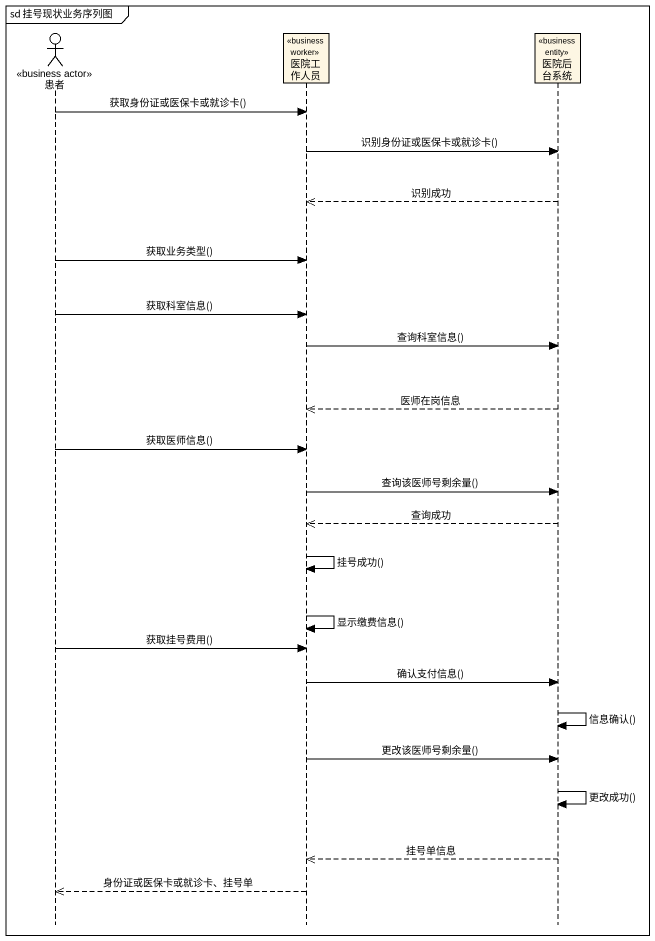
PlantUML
@startuml
mainframe sd 挂号现状业务序列图
hide footbox
actor 患者 <<business actor>>
participant 医院工作人员 <<business worker>>
participant 医院后台系统 <<business entity>>

患者 -> 医院工作人员 : 获取身份证或医保卡或就诊卡()
医院工作人员 -> 医院后台系统 : 识别身份证或医保卡或就诊卡()
医院后台系统 -->> 医院工作人员 : 识别成功
患者 -> 医院工作人员 : 获取业务类型()
患者 -> 医院工作人员 : 获取科室信息()
医院工作人员 -> 医院后台系统 : 查询科室信息()
医院后台系统 -->> 医院工作人员 : 医师在岗信息
患者 -> 医院工作人员 : 获取医师信息()
医院工作人员 -> 医院后台系统 : 查询该医师号剩余量()
医院后台系统 -->> 医院工作人员 : 查询成功
医院工作人员 -> 医院工作人员 : 挂号成功()
医院工作人员 -> 医院工作人员 : 显示缴费信息()
患者 -> 医院工作人员 : 获取挂号费用()
医院工作人员 -> 医院后台系统 : 确认支付信息()
医院后台系统 -> 医院后台系统 : 信息确认()
医院工作人员 -> 医院后台系统 : 更改该医师号剩余量()
医院后台系统 -> 医院后台系统 : 更改成功()
医院后台系统 -->> 医院工作人员 : 挂号单信息
医院工作人员 -->> 患者 : 身份证或医保卡或就诊卡、挂号单
@enduml
